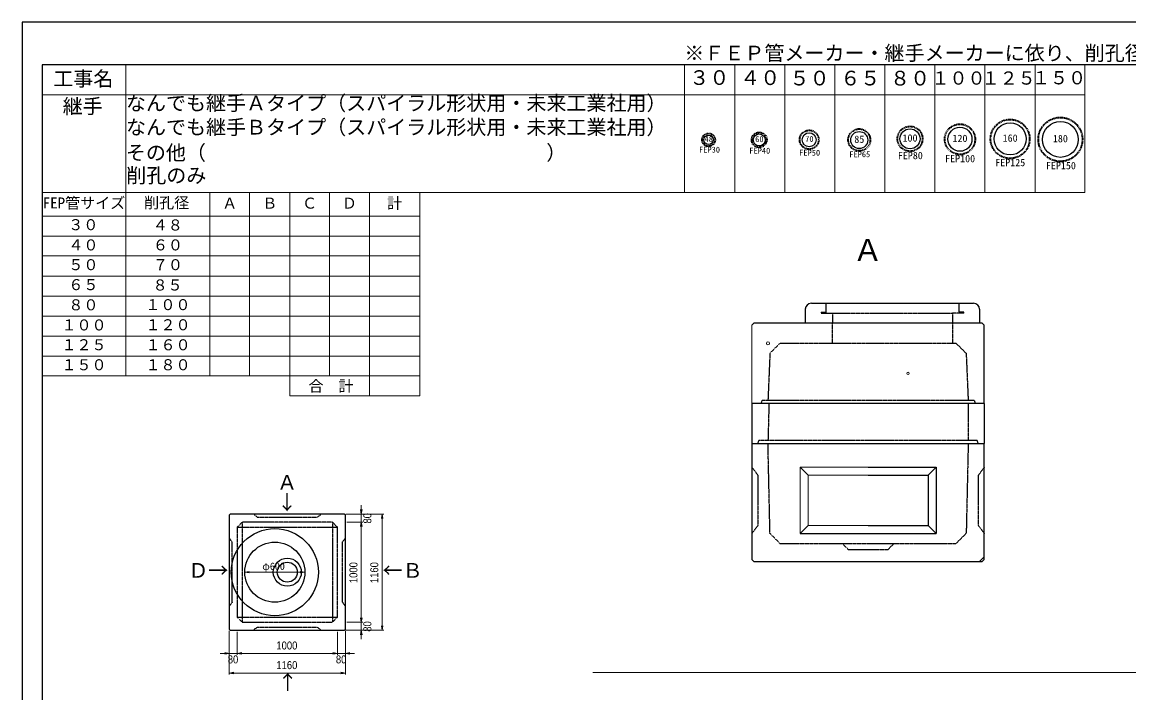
# Model space of a CAD drawing. Units: millimetres, scale not verified. Extents: x -420 to 421, y -297 to 297.
# Drawn here: x -420 to 132, y -38 to 297 of the extents above; entities that cross this region are included whole.
import ezdxf
from ezdxf.enums import TextEntityAlignment as Align

# ---------------------------------------------------------------- set-up
doc = ezdxf.new("R2010")
doc.units = ezdxf.units.MM
doc.linetypes.add('USER1', pattern=[12.95, 6.35, -3.175, 0.25, -3.175])
doc.linetypes.add('USER2', pattern=[4.7625, 3.175, -1.5875])
doc.layers.add('0-0', color=7, linetype='Continuous')
for name, color, linetype, lineweight in [('0-1_0', 9, 'Continuous', 25), ('0-2_dims', 7, 'Continuous', 18), ('0-3_pen1実線', 4, 'Continuous', 13), ('0-4_pen2実線', 3, 'Continuous', 13), ('0-5_pen3実線', 7, 'Continuous', 25), ('0-6_pen4実線', 7, 'Continuous', 25), ('0-7_pen2破線', 3, 'USER2', 25), ('0-8_鉄筋', 1, 'Continuous', 25), ('0-9_draw', 7, 'Continuous', 13)]:
    doc.layers.add(name, color=color, linetype=linetype, lineweight=lineweight)
doc.styles.add('ＭＳ ゴシック', font='')
doc.styles.add('ＭＳ Ｐゴシック', font='')
doc.styles.get('ＭＳ ゴシック').set_extended_font_data('MS Gothic')
doc.styles.get('ＭＳ Ｐゴシック').set_extended_font_data('MS PGothic')

# ---------------------------------------------------------------- blocks, each defined once
blk = doc.blocks.new('部分図 1')
at = {"layer": '0-1_0'}
blk.add_lwpolyline([(0, 0), (16824, 0), (16824, 11878), (0, 11878)], close=True, dxfattribs=at)
at = {"layer": '0-2_dims'}
for p, q in [((1035, 8343.9), (1035, 11449.7)), ((6615.84, 10178), (6615.84, 11453)), ((7117.84, 10178), (7117.84, 11453)), ((7616.84, 10178), (7616.84, 11453)), ((8116.84, 10178), (8116.84, 11453)), ((8616.84, 10178), (8616.84, 11453)), ((9115.84, 10178), (9115.84, 11453)), ((9616.84, 10178), (9616.84, 11453)), ((10117.84, 10178), (10117.84, 11453)), ((10614.84, 10178), (10614.84, 11453)), ((200, 11152), (10614.84, 11152)), ((200, 10178), (10614.84, 10178)), ((1876.07, 8343.9), (1876.07, 10178)), ((2272.07, 8343.9), (2272.07, 10178)), ((2673.07, 8144), (2673.07, 10178)), ((3071.07, 8343.9), (3071.07, 10178)), ((3469.07, 8144), (3469.07, 10178)), ((200, 9940.1), (3972, 9940.1)), ((200, 9741.1), (3972, 9741.1)), ((200, 9542.3), (3972, 9542.3)), ((200, 9341.5), (3972, 9341.5)), ((200, 9142.5), (3972, 9142.5)), ((200, 8941.5), (3972, 8941.5)), ((200, 8741.5), (3972, 8741.5)), ((200, 8541.7), (3972, 8541.7)), ((3972, 8364.3), (3972, 8144)), ((2673.07, 8144), (3972, 8144)), ((2223.5, 6384.3), (2823.5, 6384.3)), ((16434, 5383), (5700, 5383))]:
    blk.add_line(p, q, dxfattribs=at)
at = {"layer": '0-2_dims', "lineweight": 13}
for p, q in [((3233.5, 6964.3), (3402.87, 6964.3)), ((3233.5, 6964.3), (3611.27, 6964.3)), ((3387.87, 6964.3), (3387.87, 7054.3)), ((3387.87, 6884.3), (3387.87, 6964.3)), ((3596.27, 5804.3), (3596.27, 6964.3)), ((3243.5, 6884.3), (3402.87, 6884.3)), ((3243.5, 6884.3), (3402.87, 6884.3)), ((3387.87, 6884.3), (3387.87, 6794.3)), ((3387.87, 6884.3), (3387.87, 5884.3)), ((3387.87, 5884.3), (3387.87, 5974.3)), ((3243.5, 5884.3), (3402.87, 5884.3)), ((3243.5, 5884.3), (3402.87, 5884.3)), ((3387.87, 5884.3), (3387.87, 5804.3)), ((2068.5, 5799.3), (2068.5, 5558.3)), ((2068.5, 5799.3), (2068.5, 5362.3)), ((2148.5, 5789.3), (2148.5, 5558.3)), ((2148.5, 5789.3), (2148.5, 5558.3)), ((3148.5, 5789.3), (3148.5, 5558.3)), ((3148.5, 5789.3), (3148.5, 5558.3)), ((3228.5, 5799.3), (3228.5, 5558.3)), ((3228.5, 5799.3), (3228.5, 5362.3)), ((3233.5, 5804.3), (3402.87, 5804.3)), ((3233.5, 5804.3), (3611.27, 5804.3)), ((3387.87, 5804.3), (3387.87, 5714.3)), ((2068.5, 5573.3), (1978.5, 5573.3)), ((2148.5, 5573.3), (2068.5, 5573.3)), ((2148.5, 5573.3), (2238.5, 5573.3)), ((2148.5, 5573.3), (3148.5, 5573.3)), ((3148.5, 5573.3), (3058.5, 5573.3)), ((3148.5, 5573.3), (3228.5, 5573.3)), ((3228.5, 5573.3), (3318.5, 5573.3)), ((2068.5, 5377.3), (3228.5, 5377.3))]:
    blk.add_line(p, q, dxfattribs=at)
at = {"layer": '0-2_dims'}
blk.add_lwpolyline([(200, 8343.9), (3972, 8343.9), (3972, 10178), (200, 10178)], close=True, dxfattribs=at)
at = {"layer": '0-2_dims', "lineweight": 13}
for points in [[(3380.37, 7009.3), (3387.87, 6964.3), (3395.37, 7009.3)], [(3603.77, 6919.3), (3596.27, 6964.3), (3588.77, 6919.3)], [(3395.37, 6839.3), (3387.87, 6884.3), (3380.37, 6839.3)], [(3395.37, 6839.3), (3387.87, 6884.3), (3380.37, 6839.3)], [(3380.37, 5929.3), (3387.87, 5884.3), (3395.37, 5929.3)], [(3380.37, 5929.3), (3387.87, 5884.3), (3395.37, 5929.3)], [(3395.37, 5759.3), (3387.87, 5804.3), (3380.37, 5759.3)], [(3588.77, 5849.3), (3596.27, 5804.3), (3603.77, 5849.3)], [(2023.5, 5565.8), (2068.5, 5573.3), (2023.5, 5580.8)], [(2193.5, 5580.8), (2148.5, 5573.3), (2193.5, 5565.8)], [(2193.5, 5580.8), (2148.5, 5573.3), (2193.5, 5565.8)], [(3103.5, 5565.8), (3148.5, 5573.3), (3103.5, 5580.8)], [(3103.5, 5565.8), (3148.5, 5573.3), (3103.5, 5580.8)], [(3273.5, 5580.8), (3228.5, 5573.3), (3273.5, 5565.8)], [(2113.5, 5384.8), (2068.5, 5377.3), (2113.5, 5369.8)], [(3183.5, 5369.8), (3228.5, 5377.3), (3183.5, 5384.8)]]:
    blk.add_lwpolyline(points, dxfattribs=at)
at = {"layer": '0-2_dims'}
for points in [[(2268.5, 6391.8), (2223.5, 6384.3), (2268.5, 6376.8)], [(2778.5, 6376.8), (2823.5, 6384.3), (2778.5, 6391.8)]]:
    blk.add_lwpolyline(points, dxfattribs=at)
at = {"layer": '0-3_pen1実線'}
for p, q in [((9292.46, 8964.02), (9298.42, 8969.97)), ((9562.5, 6492), (9609.4, 6538.9))]:
    blk.add_line(p, q, dxfattribs=at)
at = {"layer": '0-4_pen2実線'}
blk.add_line((9404.46, 8981.97), (9404.46, 8969.97), dxfattribs=at)
for centre, radius in [((7449, 8669.97), 16), ((8849, 8369.97), 12)]:
    blk.add_circle(centre, radius, dxfattribs=at)
at = {"layer": '0-5_pen3実線'}
for p, q in [((7882.46, 9069.97), (9502.46, 9069.97)), ((7822.46, 9009.97), (7822.46, 8869.97)), ((9562.46, 9009.97), (9562.46, 8869.97)), ((9589, 8869.97), (7309, 8869.97)), ((9609, 8849.97), (9589, 8869.97)), ((9609, 8069.97), (9609, 8849.97)), ((9609, 8069.97), (7289, 8069.97)), ((7289.4, 8070.97), (7289.4, 7670.97)), ((9609.4, 8068.97), (9609.4, 7670.97)), ((7289.4, 7670.97), (9609.4, 7670.97)), ((9609.4, 6512), (9609.4, 7672)), ((8449.4, 7432), (9129.4, 7432)), ((9129.4, 7432), (9049.4, 7352)), ((9129.4, 7432), (9129.4, 6772)), ((2078.5, 6964.3), (2068.5, 6954.3)), ((3218.5, 6964.3), (2078.5, 6964.3)), ((3218.5, 6964.3), (3228.5, 6954.3)), ((2068.5, 6954.3), (2068.5, 5814.3)), ((3228.5, 5814.3), (3228.5, 6954.3)), ((7769.4, 6772), (9129.4, 6772)), ((8449.4, 6852), (9049.4, 6852)), ((9049.4, 6852), (9129.4, 6772)), ((7309.4, 6492), (9589.4, 6492)), ((9609.4, 6512), (9589.4, 6492)), ((2068.5, 5814.3), (2078.5, 5804.3)), ((2078.5, 5804.3), (3218.5, 5804.3)), ((3228.5, 5814.3), (3218.5, 5804.3))]:
    blk.add_line(p, q, dxfattribs=at)
for points in [[(7289.4, 7672), (7289.4, 6512), (7309.4, 6492)], [(8449.4, 7352), (9049.4, 7352), (9049.4, 6852)]]:
    blk.add_lwpolyline(points, dxfattribs=at)
for centre, radius in [((2523.5, 6384.3), 435), ((2523.5, 6384.3), 300), ((2648.5, 6384.3), 140), ((2648.5, 6384.3), 100)]:
    blk.add_circle(centre, radius, dxfattribs=at)
for centre, start, end in [((7882.46, 9009.97), 90, 180), ((9502.46, 9009.97), 0, 90)]:
    blk.add_arc(centre, 60, start, end, dxfattribs=at)
at = {"layer": '0-6_pen4実線'}
blk.add_lwpolyline([(200, 200), (16610, 200), (16610, 11452), (200, 11452)], close=True, dxfattribs=at)
at = {"layer": '0-7_pen2破線'}
for p, q in [((8028.46, 9069.97), (8028.46, 8969.97)), ((9356.46, 9069.97), (9356.46, 8981.97)), ((7980.46, 8981.97), (8028.46, 8981.97)), ((7980.46, 8981.97), (7980.46, 8969.97)), ((7980.46, 8969.97), (9292.46, 8969.97)), ((8092.46, 8969.97), (8092.46, 8869.97)), ((9404.46, 8969.97), (9292.46, 8969.97)), ((9292.46, 8969.97), (9292.46, 8869.97)), ((9404.46, 8981.97), (9356.46, 8981.97)), ((8091, 8869.97), (8091, 8669.97)), ((9291, 8869.97), (9291, 8669.97)), ((7469, 8569.97), (7569, 8669.97)), ((9329, 8669.97), (9429, 8569.97)), ((7469, 8569.97), (7449, 8099.97)), ((9429, 8569.97), (9449, 8099.97)), ((7389, 8099.97), (7379, 8069.97)), ((8449, 8099.97), (7389, 8099.97)), ((9509, 8099.97), (8449, 8099.97)), ((9509, 8099.97), (9519, 8069.97)), ((7459.2, 8068.97), (7449.4, 7700.97)), ((9449.4, 8068.97), (9449.4, 7700.97)), ((7349.4, 7670.97), (7359.4, 7700.97)), ((8449.4, 7700.97), (7359.4, 7700.97)), ((7469.4, 6772), (7449.4, 7672)), ((9539.4, 7700.97), (8449.4, 7700.97)), ((9449.4, 7672), (9429.4, 6772)), ((9549.4, 7670.97), (9539.4, 7700.97)), ((9609.4, 7432), (9549.4, 7352)), ((9549.4, 7352), (9549.4, 6852)), ((2348.5, 6934.3), (2308.5, 6964.3)), ((2148.5, 6834.3), (2198.5, 6884.3)), ((3098.5, 6884.3), (2198.5, 6884.3)), ((2198.5, 6884.3), (2198.5, 5884.3)), ((3098.5, 6884.3), (3148.5, 6834.3)), ((3098.5, 6884.3), (3098.5, 5884.3)), ((2148.5, 6834.3), (2148.5, 5934.3)), ((2148.5, 6834.3), (3148.5, 6834.3)), ((3148.5, 5934.3), (3148.5, 6834.3)), ((7569.4, 6672), (7469.4, 6772)), ((9429.4, 6772), (9329.4, 6672)), ((9549.4, 6852), (9609.4, 6772)), ((2098.5, 6684.3), (2068.5, 6724.3)), ((2098.5, 6084.3), (2098.5, 6684.3)), ((3198.5, 6684.3), (3228.5, 6724.3)), ((3198.5, 6084.3), (3198.5, 6684.3)), ((7569.4, 6672), (9329.4, 6672)), ((8249.4, 6612), (8189.4, 6672)), ((2098.5, 6084.3), (2068.5, 6044.3)), ((3198.5, 6084.3), (3228.5, 6044.3)), ((2198.5, 5884.3), (2148.5, 5934.3)), ((2148.5, 5934.3), (3148.5, 5934.3)), ((2198.5, 5884.3), (3098.5, 5884.3)), ((3148.5, 5934.3), (3098.5, 5884.3)), ((2348.5, 5834.3), (2308.5, 5804.3)), ((2348.5, 5834.3), (2948.5, 5834.3)), ((2948.5, 5834.3), (2988.5, 5804.3))]:
    blk.add_line(p, q, dxfattribs=at)
for points in [[(9329, 8669.97), (8449, 8669.97), (7569, 8669.97)], [(7289.4, 7432), (7349.4, 7352), (7349.4, 6852), (7289.4, 6772)], [(2348.5, 6934.3), (2948.5, 6934.3), (2988.5, 6964.3)], [(8249.4, 6612), (8649.4, 6612), (8709.4, 6672)]]:
    blk.add_lwpolyline(points, dxfattribs=at)
at = {"layer": '0-8_鉄筋', "linetype": 'USER1', "lineweight": 35}
for centre, radius in [((8867.94, 10712.5), 125), ((9366.94, 10708.4), 151.71), ((9867.94, 10711.4), 195), ((10369.94, 10706.4), 220.1), ((6855.94, 10702.5), 65), ((7361.94, 10702.4), 75), ((7860.94, 10703.5), 95), ((8360.74, 10701.4), 110)]:
    blk.add_circle(centre, radius, dxfattribs=at)
at = {"layer": '0-8_鉄筋'}
for centre, radius in [((9867.94, 10711.5), 160), ((10369.94, 10706.5), 179.11), ((6855.94, 10702.5), 48), ((7361.94, 10701.5), 60), ((7860.94, 10703.5), 70), ((8360.94, 10700.5), 85), ((8867.94, 10712.5), 100), ((9366.94, 10708.5), 120)]:
    blk.add_circle(centre, radius, dxfattribs=at)
at = {"layer": '0-9_draw'}
for p, q in [((7289, 8849.97), (7309, 8869.97)), ((7289, 8849.97), (7289, 8069.97)), ((7769.4, 7432), (7769.4, 6772)), ((7769.4, 7432), (7849.4, 7352)), ((7769.4, 7432), (8449.4, 7432)), ((7849.4, 7352), (7849.4, 6852)), ((7849.4, 7352), (8449.4, 7352)), ((7849.4, 6852), (7769.4, 6772)), ((7849.4, 6852), (8449.4, 6852))]:
    blk.add_line(p, q, dxfattribs=at)
at = {"layer": '0-2_dims', "style": 'ＭＳ ゴシック'}
for s, height, p in [('※ＦＥＰ管メーカー・継手メーカーに依り、削孔径は異なります。', 146.6, (6613.66, 11451.93)), ('工事名', 146.6, (311, 11195.7)), ('３０', 146.6, (6663.84, 11207)), ('４０', 146.6, (7171.84, 11206)), ('５０', 146.6, (7664.84, 11202)), ('６５', 146.6, (8171.84, 11202)), ('８０', 146.6, (8668.84, 11201)), ('１００', 132, (9081.84, 11214)), ('１２５', 132, (9583.84, 11214)), ('１５０', 132, (10086.84, 11217)), ('なんでも継手Ａタイプ（スパイラル形状用・未来工業社用）\u3000\u3000', 146.6, (1037, 10951.7)), ('継手', 146.6, (405, 10920.7)), ('なんでも継手Ｂタイプ（スパイラル形状用・未来工業社用）\u3000\u3000', 146.6, (1037, 10711.7)), ('その他（\u3000\u3000\u3000\u3000\u3000\u3000\u3000\u3000\u3000\u3000\u3000\u3000\u3000\u3000\u3000\u3000\u3000）', 146.6, (1036, 10456.7)), ('削孔のみ', 146.6, (1040, 10229.7)), ('FEP管サイズ', 110, (205.07, 9984)), ('削孔径', 110, (1218.07, 9986)), ('Ａ', 110, (1998.07, 9982)), ('Ｂ', 110, (2398.07, 9982)), ('Ｃ', 110, (2796.07, 9982)), ('Ｄ', 110, (3193.07, 9982)), ('計', 110, (3644.07, 9982)), ('３０', 110, (461.07, 9767)), ('４８', 110, (1305.07, 9764)), ('４０', 110, (461.97, 9565)), ('６０', 110, (1305.97, 9565)), ('Ａ', 219.9, (8296.01, 9426.8)), ('５０', 110, (461.97, 9367.6)), ('７０', 110, (1305.97, 9367.6)), ('６５', 110, (461.97, 9168.3)), ('８５', 110, (1302.97, 9164.6)), ('８０', 110, (462.07, 8966.6)), ('１００', 110, (1231.07, 8968.4)), ('１００', 110, (392.97, 8765.6)), ('１２０', 110, (1231.97, 8767.6)), ('１２５', 110, (392.97, 8568.2)), ('１６０', 110, (1231.97, 8567.7)), ('１５０', 110, (392.97, 8368.2)), ('１８０', 110, (1231.97, 8368.2)), ('合\u3000計', 110, (2860.07, 8155)), ('Ａ', 146.6, (2546.5, 7164.3)), ('↓', 146.6, (2546.5, 6964.3)), ('Ｄ→', 146.6, (1660, 6284.7)), ('φ600', 73.31, (2398.5, 6384.8)), ('←Ｂ', 146.6, (3600, 6284.7)), ('↑', 146.6, (2552.5, 5168.3))]:
    blk.add_text(s, height=height, dxfattribs=at).set_placement(p, align=Align.BOTTOM_LEFT)
at = {"layer": '0-2_dims', "style": 'ＭＳ Ｐゴシック', "width": 0.9}
for s, p in [('80', (3511.96, 6869.75)), ('1000', (3372.87, 6275.21)), ('1160', (3581.27, 6275.21)), ('80', (3511.96, 5789.75))]:
    blk.add_text(s, height=79.98, rotation=90, dxfattribs=at).set_placement(p, align=Align.BOTTOM_LEFT)
for s, p in [('1000', (2539.41, 5588.3)), ('80', (2053.95, 5449.21)), ('80', (3133.95, 5449.21)), ('1160', (2539.41, 5392.3))]:
    blk.add_text(s, height=79.98, dxfattribs=at).set_placement(p, align=Align.BOTTOM_LEFT)
at = {"layer": '0-8_鉄筋', "color": 7, "style": 'ＭＳ ゴシック'}
for s, height, p in [('48', 58.65, (6815.74, 10663.4)), ('60', 58.65, (7321.74, 10662.4)), ('70', 58.65, (7820.74, 10664.4)), ('85', 73.31, (8311.74, 10650.2)), ('100', 73.31, (8793.24, 10662.4)), ('120', 73.31, (9292.24, 10658.4)), ('160', 73.31, (9793.24, 10661.4)), ('180', 73.31, (10295.24, 10656.4)), ('FEP30', 58.65, (6760.94, 10557.5)), ('FEP40', 58.65, (7262.74, 10547.3)), ('FEP50', 58.65, (7761.14, 10527.1)), ('FEP65', 58.65, (8261.34, 10511.4)), ('FEP80', 73.31, (8746.34, 10487.3)), ('FEP100', 73.31, (9218.74, 10456.6)), ('FEP125', 73.31, (9719.74, 10417)), ('FEP150', 73.31, (10225.74, 10386.6))]:
    blk.add_text(s, height=height, dxfattribs=at).set_placement(p, align=Align.BOTTOM_LEFT)

msp = doc.modelspace()

# ---------------------------------------------------------------- block references
at = {"layer": '0-0', "xscale": 0.05, "yscale": 0.05}
msp.add_blockref('部分図 1', (-420.5, -297), dxfattribs=at)

doc.saveas('drawing.dxf')
